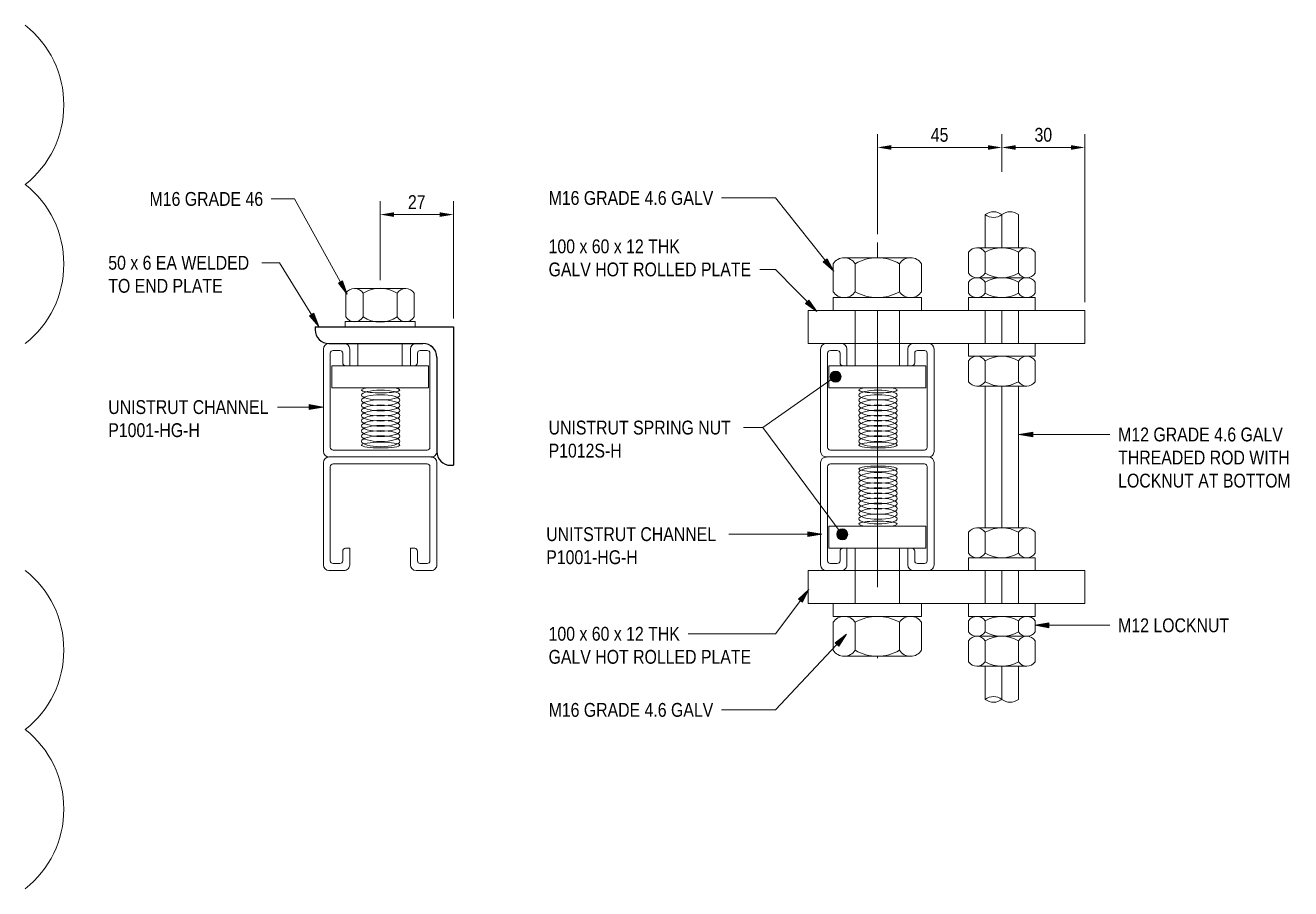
# Model space of a CAD drawing. Header units: metres. Extents: x 0.2 to 14.6, y -2.3 to 5.5.
# Drawn here: x 13.2396 to 13.6971, y 2.5015 to 2.8135 of the extents above; entities that cross this region are included whole.
import ezdxf

# ---------------------------------------------------------------- set-up
doc = ezdxf.new("R2010")
doc.units = ezdxf.units.M
doc.linetypes.add('JacobsCenter', pattern=[0.015000000000000001, 0.009000000000000003, -0.0015, 0.003, -0.0015])
doc.linetypes.add('JacobsDash', pattern=[0.0045000000000000005, 0.003, -0.0015])
doc.layers.get('Defpoints').update_dxf_attribs({"color": 41})
for name, color, linetype, lineweight in [('A-ANNO-DIMS', 7, 'Continuous', 9), ('A-DETL', 7, 'Continuous', 13), ('A-DETL-GENF', 7, 'Continuous', 9), ('G-ANNO-TEXT', 7, 'Continuous', 9)]:
    doc.layers.add(name, color=color, linetype=linetype, lineweight=lineweight)
doc.styles.add('Arial Narrow_1', font='ARIALN.TTF', dxfattribs={"height": 0.005})
doc.dimstyles.new('Dimension_Standard_T__mm__2', dxfattribs={"dimscale": 0.3048, "dimtxt": 0.005117154868091298, "dimasz": 0.01640419947506562, "dimexe": 0.01574803149606299, "dimexo": 0.00984251968503937, "dimgap": 0.006561679790026247, "dimtad": 1, "dimdec": 0, "dimlfac": 1000, "dimzin": 0, "dimdsep": 46, "dimtxsty": 'Arial Narrow_1', "dimsah": 1, "dimcen": 0.09, "dimaunit": 1, "dimadec": 4, "dimazin": 0, "dimtfac": 1, "dimtdec": 4, "dimtix": 1, "dimtmove": 0, "dimatfit": 3, "dimfxl": 1, "dimtvp": 1, "dimtolj": 1, "dimtzin": 0, "dimlwd": 18, "dimlwe": 18, "dimarcsym": 2})

# ---------------------------------------------------------------- blocks, each defined once
blk = doc.blocks.new('BoltNutElevation - Nut-8397138-DRG-2873253 - DETAIL A - UNISTRUT')
at = {"layer": 'A-DETL-GENF', "lineweight": 13}
for p, q in [((0.001610025125786752, 0.01200000000000001), (0.009189974874213377, 0.01200000000000001)), ((0.001607695154586882, 0.006000000000000024), (0.00919230484541338, 0.006000000000000024)), ((0.01080000000000013, 0.009000000000000018), (0.01080000000000013, -0.00899999999999998)), ((0.001607695154586851, -0.005999999999999974), (0.00919230484541341, -0.005999999999999974)), ((0.001610025125786777, -0.01199999999999999), (0.009189974874213356, -0.01199999999999999))]:
    blk.add_line(p, q, dxfattribs=at)
for centre, radius, start, end in [((0.0036, 0.009000000000000018), 0.003600000000000003, 123.5573097619207, 236.4426902380793), ((0.007200000000000132, 0.009000000000000018), 0.003600000000000003, 303.5573097619204, 56.44269023807929), ((0.01200000000000013, 1.030499850595513e-33), 0.01200000000000001, 150.0000000000007, 209.9999999999996), ((-0.00119999999999987, 1.172697749500278e-34), 0.01200000000000001, 329.9999999999996, 30.00000000000007), ((0.0036, -0.00899999999999998), 0.003600000000000003, 123.691197311965, 236.4426902380793), ((0.007200000000000132, -0.00899999999999998), 0.003600000000000003, 303.55730976192, 56.30880268802348)]:
    blk.add_arc(centre, radius, start, end, dxfattribs=at)
blk = doc.blocks.new('BoltThinNutElevation - ThinNut-8397140-DRG-2873253 - DETAIL A - UNISTRUT')
at = {"layer": 'A-DETL-GENF', "lineweight": 13}
for p, q in [((0.001610025125786752, 0.01200000000000001), (0.00558997487421338, 0.01200000000000001)), ((0.001607695154586882, 0.006000000000000024), (0.00559230484541338, 0.006000000000000024)), ((0.007200000000000132, 0.009000000000000018), (0.00720000000000013, -0.00899999999999998)), ((0.00160769515458685, -0.005999999999999974), (0.00559230484541341, -0.005999999999999974)), ((0.001610025125786776, -0.01199999999999999), (0.005589974874213354, -0.01199999999999999))]:
    blk.add_line(p, q, dxfattribs=at)
for centre, radius, start, end in [((0.0036, 0.009000000000000018), 0.003600000000000003, 123.5573097619207, 236.4426902380793), ((0.003600000000000131, 0.009000000000000018), 0.003600000000000003, 303.5573097619205, 56.44269023807929), ((0.01200000000000013, -5.880427490391871e-34), 0.01200000000000001, 150.0000000000007, 209.9999999999996), ((-0.00479999999999987, 2.11463554924161e-34), 0.01200000000000001, 329.9999999999996, 30.00000000000007), ((0.0036, -0.00899999999999998), 0.003600000000000003, 123.691197311965, 236.4426902380793), ((0.00360000000000013, -0.00899999999999998), 0.003600000000000003, 303.55730976192, 56.3088026880229)]:
    blk.add_arc(centre, radius, start, end, dxfattribs=at)
blk = doc.blocks.new('BoltWasherElevation - Washer-8397142-DRG-2873253 - DETAIL A - UNISTRUT')
at = {"layer": 'A-DETL-GENF', "lineweight": 13}
for p, q in [((0.004599999999999977, 0.01200000000000002), (0, 0.01200000000000002)), ((0, 0.01200000000000002), (0, -0.01199999999999997)), ((0.004599999999999977, -0.01199999999999997), (0.004599999999999977, 0.01200000000000002)), ((0, -0.01199999999999997), (0.004599999999999977, -0.01199999999999997))]:
    blk.add_line(p, q, dxfattribs=at)
blk = doc.blocks.new('BoltWasherElevation - Washer-8397144-DRG-2873253 - DETAIL A - UNISTRUT')
at = {"layer": 'A-DETL-GENF', "lineweight": 13}
for p, q in [((0.004599999999999977, 0.01199999999999997), (0, 0.01199999999999997)), ((0, 0.01199999999999997), (0, -0.01200000000000002)), ((0.004599999999999977, 0.009000000000000037), (0.004599999999999977, 0.01199999999999997)), ((0.004599999999999977, -0.01200000000000002), (0.004599999999999977, -0.00899999999999991)), ((0, -0.01200000000000002), (0.004599999999999977, -0.01200000000000002))]:
    blk.add_line(p, q, dxfattribs=at)
blk = doc.blocks.new('BoltNutElevation - Nut-V7-DRG-2873253 - DETAIL A - UNISTRUT')
at = {"layer": 'A-DETL-GENF', "lineweight": 13}
for p, q in [((0.001610025125786752, 0.01200000000000001), (0.009189974874213377, 0.01200000000000001)), ((0, 0.00899999999999986), (0, -0.00899999999999998)), ((0.001607695154586882, 0.006000000000000024), (0.00919230484541338, 0.006000000000000024)), ((0.01080000000000013, 0.009000000000000018), (0.01080000000000013, -0.00899999999999998)), ((0.001607695154586851, -0.005999999999999974), (0.00919230484541341, -0.005999999999999974)), ((0.001610025125786777, -0.01199999999999999), (0.009189974874213356, -0.01199999999999999))]:
    blk.add_line(p, q, dxfattribs=at)
for centre, radius, start, end in [((0.0036, 0.009000000000000018), 0.003600000000000003, 123.5573097619207, 236.4426902380793), ((0.007200000000000132, 0.009000000000000018), 0.003600000000000003, 303.5573097619204, 56.44269023807929), ((0.01200000000000013, 1.030499850595513e-33), 0.01200000000000001, 150.0000000000007, 209.9999999999996), ((-0.00119999999999987, 1.172697749500278e-34), 0.01200000000000001, 329.9999999999996, 30.00000000000007), ((0.0036, -0.00899999999999998), 0.003600000000000003, 123.691197311965, 236.4426902380793), ((0.007200000000000132, -0.00899999999999998), 0.003600000000000003, 303.55730976192, 56.30880268802348)]:
    blk.add_arc(centre, radius, start, end, dxfattribs=at)
blk = doc.blocks.new('BoltNutElevation - Nut-8397151-DRG-2873253 - DETAIL A - UNISTRUT')
at = {"layer": 'A-DETL-GENF', "lineweight": 13}
for p, q in [((0.001610025125786777, 0.01199999999999999), (0.009189974874213356, 0.01199999999999999)), ((0.001607695154586851, 0.005999999999999974), (0.00919230484541341, 0.005999999999999974)), ((0.01080000000000013, -0.009000000000000018), (0.01080000000000013, 0.00899999999999998)), ((0.001607695154586882, -0.006000000000000024), (0.00919230484541338, -0.006000000000000024)), ((0.001610025125786752, -0.01200000000000001), (0.009189974874213377, -0.01200000000000001))]:
    blk.add_line(p, q, dxfattribs=at)
for centre, radius, start, end in [((0.0036, 0.00899999999999998), 0.003600000000000003, 123.5573097619204, 236.3088026880347), ((0.007200000000000132, 0.00899999999999998), 0.003600000000000003, 303.6911973119762, 56.44269023807961), ((0.01200000000000013, -1.030499850595513e-33), 0.01200000000000001, 150.0000000000001, 209.9999999999989), ((-0.00119999999999987, -1.172697749500278e-34), 0.01200000000000001, 329.9999999999996, 30), ((0.0036, -0.009000000000000018), 0.003600000000000003, 123.5573097619204, 236.442690238079), ((0.007200000000000132, -0.009000000000000018), 0.003600000000000003, 303.5573097619204, 56.44269023807922)]:
    blk.add_arc(centre, radius, start, end, dxfattribs=at)
blk = doc.blocks.new('BoltThinNutElevation - ThinNut-8397152-DRG-2873253 - DETAIL A - UNISTRUT')
at = {"layer": 'A-DETL-GENF', "lineweight": 13}
for p, q in [((0.001610025125786776, 0.01199999999999999), (0.005589974874213354, 0.01199999999999999)), ((0.00160769515458685, 0.005999999999999974), (0.00559230484541341, 0.005999999999999974)), ((0.007200000000000132, -0.009000000000000018), (0.00720000000000013, 0.00899999999999998)), ((0.001607695154586882, -0.006000000000000024), (0.00559230484541338, -0.006000000000000024)), ((0.001610025125786752, -0.01200000000000001), (0.00558997487421338, -0.01200000000000001))]:
    blk.add_line(p, q, dxfattribs=at)
for centre, radius, start, end in [((0.0036, 0.00899999999999998), 0.003600000000000003, 123.5573097619204, 236.3088026880347), ((0.00360000000000013, 0.00899999999999998), 0.003600000000000003, 303.6911973119768, 56.44269023807964), ((0.01200000000000013, 5.880427490391871e-34), 0.01200000000000001, 150.0000000000001, 209.9999999999989), ((-0.00479999999999987, -2.11463554924161e-34), 0.01200000000000001, 329.9999999999996, 30), ((0.0036, -0.009000000000000018), 0.003600000000000003, 123.5573097619204, 236.442690238079), ((0.003600000000000131, -0.009000000000000018), 0.003600000000000003, 303.5573097619204, 56.44269023807919)]:
    blk.add_arc(centre, radius, start, end, dxfattribs=at)
blk = doc.blocks.new('BoltWasherElevation - Washer-V8-DRG-2873253 - DETAIL A - UNISTRUT')
at = {"layer": 'A-DETL-GENF', "lineweight": 13}
for p, q in [((0.004599999999999977, 0.01199999999999997), (0, 0.01199999999999997)), ((0, 0.01199999999999997), (0, -0.01200000000000002)), ((0.004599999999999977, -0.01200000000000002), (0.004599999999999977, 0.01199999999999997)), ((0, -0.01200000000000002), (0.004599999999999977, -0.01200000000000002))]:
    blk.add_line(p, q, dxfattribs=at)
blk = doc.blocks.new('BoltWasherElevation - Washer-V9-DRG-2873253 - DETAIL A - UNISTRUT')
at = {"layer": 'A-DETL-GENF', "lineweight": 13}
for p, q in [((0.004599999999999977, 0.01200000000000002), (0, 0.01200000000000002)), ((0, 0.01200000000000002), (0, -0.01199999999999997)), ((0.004599999999999977, 0.0090000000000001), (0.004599999999999977, 0.01200000000000002)), ((0.004599999999999977, -0.01199999999999997), (0.004599999999999977, -0.00899999999999972)), ((0, -0.01199999999999997), (0.004599999999999977, -0.01199999999999997))]:
    blk.add_line(p, q, dxfattribs=at)
blk = doc.blocks.new('BoltNutElevation - Nut-V10-DRG-2873253 - DETAIL A - UNISTRUT')
at = {"layer": 'A-DETL-GENF', "lineweight": 13}
for p, q in [((0.001610025125786777, 0.01199999999999999), (0.009189974874213356, 0.01199999999999999)), ((0, -0.00899999999999986), (0, 0.00899999999999998)), ((0.001607695154586851, 0.005999999999999974), (0.00919230484541341, 0.005999999999999974)), ((0.01080000000000013, -0.009000000000000018), (0.01080000000000013, 0.00899999999999998)), ((0.001607695154586882, -0.006000000000000024), (0.00919230484541338, -0.006000000000000024)), ((0.001610025125786752, -0.01200000000000001), (0.009189974874213377, -0.01200000000000001))]:
    blk.add_line(p, q, dxfattribs=at)
for centre, radius, start, end in [((0.0036, 0.00899999999999998), 0.003600000000000003, 123.5573097619204, 236.3088026880347), ((0.007200000000000132, 0.00899999999999998), 0.003600000000000003, 303.6911973119762, 56.44269023807961), ((0.01200000000000013, -1.030499850595513e-33), 0.01200000000000001, 150.0000000000001, 209.9999999999989), ((-0.00119999999999987, -1.172697749500278e-34), 0.01200000000000001, 329.9999999999996, 30), ((0.0036, -0.009000000000000018), 0.003600000000000003, 123.5573097619204, 236.442690238079), ((0.007200000000000132, -0.009000000000000018), 0.003600000000000003, 303.5573097619204, 56.44269023807922)]:
    blk.add_arc(centre, radius, start, end, dxfattribs=at)
blk = doc.blocks.new('CS_DET_Pile-Column_BreakLine - CS_Tubular BreakLine-8397154-DRG-2873253 - DETAIL A - UNISTRUT')
at = {"layer": 'A-DETL-GENF', "lineweight": 18}
for centre, radius, start, end in [((0.003000000000017439, 0.004161594201567509), 0.004980000000000212, 232.957329071313, 307.0426709284321), ((0.009000000000008867, -0.00378834919446439), 0.004980000000000211, 52.95732907168516, 127.0426709283148), ((0.009000000000008885, 0.004161594201573668), 0.004980000000000213, 232.9573290716848, 307.0426709283145)]:
    blk.add_arc(centre, radius, start, end, dxfattribs=at)
blk = doc.blocks.new('CS_DET_Pile-Column_BreakLine - CS_Tubular BreakLine-8397158-DRG-2873253 - DETAIL A - UNISTRUT')
at = {"layer": 'A-DETL-GENF', "lineweight": 18}
for centre, radius, start, end in [((0.003000000000017439, -0.004161594201567509), 0.004980000000000212, 52.95732907156755, 127.0426709286867), ((0.009000000000008885, -0.004161594201573668), 0.004980000000000213, 52.95732907168517, 127.0426709283148), ((0.009000000000008867, 0.00378834919446439), 0.004980000000000211, 232.9573290716848, 307.0426709283145)]:
    blk.add_arc(centre, radius, start, end, dxfattribs=at)
blk = doc.blocks.new('BoltNutElevation - Nut-8397165-DRG-2873253 - DETAIL A - UNISTRUT')
at = {"layer": 'A-DETL-GENF', "lineweight": 13}
for p, q in [((0.002146700167715703, 0.016), (0.01225329983228443, 0.016)), ((0.01440000000000013, -0.01200000000000002), (0.01440000000000013, 0.01199999999999998)), ((0.002143593539449097, 0.007999999999999974), (0.01225640646055116, 0.007999999999999974)), ((0.002143593539449126, -0.008000000000000024), (0.01225640646055113, -0.008000000000000024)), ((0.002146700167715682, -0.01600000000000002), (0.01225329983228445, -0.01600000000000002))]:
    blk.add_line(p, q, dxfattribs=at)
for centre, radius, start, end in [((0.0048, 0.01199999999999998), 0.004800000000000004, 123.5573097619204, 236.3422305135825), ((0.009600000000000131, 0.01199999999999998), 0.004800000000000004, 303.6577694864256, 56.44269023807966), ((0.01600000000000013, 2.968682648924976e-28), 0.01600000000000001, 150.0000000000001, 209.9999999999989), ((-0.00159999999999987, -1.250156823789836e-28), 0.01600000000000001, 329.9999999999996, 30), ((0.0048, -0.01200000000000002), 0.004800000000000005, 123.5573097619204, 236.442690238079), ((0.009600000000000131, -0.01200000000000002), 0.004800000000000003, 303.5573097619204, 56.44269023807922)]:
    blk.add_arc(centre, radius, start, end, dxfattribs=at)
blk = doc.blocks.new('BoltWasherElevation - Washer-8397167-DRG-2873253 - DETAIL A - UNISTRUT')
at = {"layer": 'A-DETL-GENF', "lineweight": 13}
for p, q in [((0.004599999999999977, 0.01599999999999998), (0, 0.01599999999999998)), ((0, 0.01599999999999998), (0, -0.01600000000000002)), ((0.004599999999999977, -0.01600000000000002), (0.004599999999999977, 0.01599999999999998)), ((0, -0.01600000000000002), (0.004599999999999977, -0.01600000000000002))]:
    blk.add_line(p, q, dxfattribs=at)
blk = doc.blocks.new('BoltNutElevation - Nut-8066475-DRG-2873253 - DETAIL A - UNISTRUT')
at = {"layer": 'A-DETL-GENF', "lineweight": 13}
for p, q in [((0.002146700167715682, 0.01600000000000002), (0.01225329983228445, 0.01600000000000002)), ((0.01440000000000013, 0.01200000000000002), (0.01440000000000013, -0.01199999999999998)), ((0.002143593539449126, 0.008000000000000024), (0.01225640646055113, 0.008000000000000024)), ((0.002143593539449097, -0.007999999999999974), (0.01225640646055116, -0.007999999999999974)), ((0.002146700167715703, -0.016), (0.01225329983228443, -0.016))]:
    blk.add_line(p, q, dxfattribs=at)
for centre, radius, start, end in [((0.0048, 0.01200000000000002), 0.004800000000000005, 123.5573097619207, 236.4426902380793), ((0.009600000000000131, 0.01200000000000002), 0.004800000000000003, 303.5573097619204, 56.44269023807927), ((0.01600000000000013, -2.968682648924976e-28), 0.01600000000000001, 150.0000000000007, 209.9999999999996), ((-0.00159999999999987, 1.250156823789836e-28), 0.01600000000000001, 329.9999999999996, 30.00000000000007), ((0.0048, -0.01199999999999998), 0.004800000000000004, 123.6577694864172, 236.4426902380793), ((0.009600000000000131, -0.01199999999999998), 0.004800000000000004, 303.55730976192, 56.34223051357405)]:
    blk.add_arc(centre, radius, start, end, dxfattribs=at)
blk = doc.blocks.new('BoltWasherElevation - Washer-8397170-DRG-2873253 - DETAIL A - UNISTRUT')
at = {"layer": 'A-DETL-GENF', "lineweight": 13}
for p, q in [((0.004599999999999977, 0.01600000000000002), (0, 0.01600000000000002)), ((0, 0.01600000000000002), (0, -0.01599999999999998)), ((0.004599999999999977, -0.01599999999999998), (0.004599999999999977, 0.01600000000000002)), ((0, -0.01599999999999998), (0.004599999999999977, -0.01599999999999998))]:
    blk.add_line(p, q, dxfattribs=at)
blk = doc.blocks.new('DIMBLOCK25-DRG-2873253 - SECTION 3 - UNISTRUT')
at = {"layer": 'A-ANNO-DIMS', "color": 0, "lineweight": 18, "transparency": 16777216}
for p, q in [((13.36787267846022, 2.721377612847634), (13.36787267846022, 2.749917166429737)), ((13.3943726784603, 2.707514519216478), (13.3943726784603, 2.749917166429737)), ((13.37287267846022, 2.745117166429737), (13.3893726784603, 2.745117166429737))]:
    blk.add_line(p, q, dxfattribs=at)
at = {"layer": 'A-ANNO-DIMS', "color": 0, "transparency": 16777216}
for points in [[(13.37287267846022, 2.74595049976307), (13.37287267846022, 2.744283833096403), (13.36787267846022, 2.745117166429737)], [(13.3893726784603, 2.74595049976307), (13.3893726784603, 2.744283833096403), (13.3943726784603, 2.745117166429737)]]:
    blk.add_solid(points, dxfattribs=at)
at = {"layer": 'Defpoints', "color": 0, "transparency": 16777216}
for p in [(13.3943726784603, 2.745117166429737), (13.36787267846022, 2.718377612847634), (13.3943726784603, 2.704514519216478)]:
    blk.add_point(p, dxfattribs=at)
at = {"layer": 'A-ANNO-DIMS', "color": 0, "lineweight": 18, "transparency": 16777216, "insert": (13.38112267846026, 2.749627398353338), "char_height": 0.005, "width": 0.007602630089735642, "attachment_point": 5, "style": 'Arial Narrow_1'}
blk.add_mtext('\\A1;27', dxfattribs=at)
blk = doc.blocks.new('DIMBLOCK26-DRG-2873253 - DETAIL A - UNISTRUT')
at = {"layer": 'A-ANNO-DIMS', "color": 0, "lineweight": 18, "transparency": 16777216}
for p, q in [((13.54763799257092, 2.738079047848913), (13.54763799257092, 2.774172307434347)), ((13.59263799257067, 2.760514519216478), (13.59263799257067, 2.774172307434347)), ((13.55263799257092, 2.769372307434347), (13.58763799257067, 2.769372307434347))]:
    blk.add_line(p, q, dxfattribs=at)
at = {"layer": 'A-ANNO-DIMS', "color": 0, "transparency": 16777216}
for points in [[(13.55263799257092, 2.77020564076768), (13.55263799257092, 2.768538974101013), (13.54763799257092, 2.769372307434347)], [(13.58763799257067, 2.77020564076768), (13.58763799257067, 2.768538974101013), (13.59263799257067, 2.769372307434347)]]:
    blk.add_solid(points, dxfattribs=at)
at = {"layer": 'Defpoints', "color": 0, "transparency": 16777216}
for p in [(13.59263799257067, 2.769372307434347), (13.59263799257067, 2.757514519216477), (13.54763799257092, 2.735079047848913)]:
    blk.add_point(p, dxfattribs=at)
at = {"layer": 'A-ANNO-DIMS', "color": 0, "lineweight": 18, "transparency": 16777216, "insert": (13.5701379925708, 2.773914940449353), "char_height": 0.005, "width": 0.007602630089735642, "attachment_point": 5, "style": 'Arial Narrow_1'}
blk.add_mtext('\\A1;45', dxfattribs=at)
blk = doc.blocks.new('DIMBLOCK27-DRG-2873253 - DETAIL A - UNISTRUT')
at = {"layer": 'A-ANNO-DIMS', "color": 0, "lineweight": 18, "transparency": 16777216}
for p, q in [((13.59263799257067, 2.760514519216478), (13.59263799257067, 2.774172307434347)), ((13.62263799257068, 2.713514519216478), (13.62263799257068, 2.774172307434347)), ((13.59763799257068, 2.769372307434347), (13.61763799257067, 2.769372307434347))]:
    blk.add_line(p, q, dxfattribs=at)
at = {"layer": 'A-ANNO-DIMS', "color": 0, "transparency": 16777216}
for points in [[(13.59763799257068, 2.77020564076768), (13.59763799257068, 2.768538974101013), (13.59263799257067, 2.769372307434347)], [(13.61763799257067, 2.77020564076768), (13.61763799257067, 2.768538974101013), (13.62263799257068, 2.769372307434347)]]:
    blk.add_solid(points, dxfattribs=at)
at = {"layer": 'Defpoints', "color": 0, "transparency": 16777216}
for p in [(13.62263799257068, 2.769372307434347), (13.59263799257067, 2.757514519216477), (13.62263799257068, 2.710514519216478)]:
    blk.add_point(p, dxfattribs=at)
at = {"layer": 'A-ANNO-DIMS', "color": 0, "lineweight": 18, "transparency": 16777216, "insert": (13.60763799257067, 2.773925172372955), "char_height": 0.005, "width": 0.007602630089735642, "attachment_point": 5, "style": 'Arial Narrow_1'}
blk.add_mtext('\\A1;30', dxfattribs=at)

msp = doc.modelspace()

# ---------------------------------------------------------------- hatches: boundary and pattern name
at = {"layer": 'G-ANNO-TEXT'}
for points in [[(13.53189536900431, 2.724658745865563), (13.52946789486412, 2.72911796658244), (13.52808914615892, 2.72801879761432)], [(13.35598211341481, 2.716385229579598), (13.35433577302037, 2.721188024954044), (13.35279240673252, 2.720335299374443)], [(13.52577909356785, 2.710049425285052), (13.52290406284694, 2.714234097130844), (13.52164620635041, 2.712998412119722)], [(13.34574075240683, 2.704716775952597), (13.34386121056353, 2.709433194356683), (13.34236145070767, 2.708505918352821)], [(13.34724988153893, 2.675550242522964), (13.34224988153893, 2.676431877426506), (13.34224988153893, 2.674668607619422)], [(13.59878972102239, 2.665651377675572), (13.60378972102239, 2.66476974277203), (13.60378972102239, 2.666533012579114)], [(13.52750371374721, 2.629631447355366), (13.52250371374721, 2.630513082258909), (13.52250371374721, 2.628749812451824)], [(13.52290950303175, 2.609602180865909), (13.51918512608109, 2.606151630702162), (13.52058989115575, 2.605085912400921)], [(13.60460876795318, 2.59669794560195), (13.60960876795318, 2.595816310698408), (13.60960876795318, 2.597579580505493)], [(13.53646697209563, 2.593439686349342), (13.53240037787997, 2.590399934453495), (13.53368527989853, 2.589192396787307)]]:
    msp.add_hatch(color=256, dxfattribs=at).paths.add_polyline_path(points)
h = msp.add_hatch(color=256, dxfattribs=at)
edge = h.paths.add_edge_path()
edge.add_arc((13.53251915792105, 2.686558546237371), 0.001999999999999919, 0, 360)
h = msp.add_hatch(color=256, dxfattribs=at)
edge = h.paths.add_edge_path()
edge.add_arc((13.53493493017705, 2.629535456592365), 0.002000000000000267, 0, 360)

# ---------------------------------------------------------------- linework, layer by layer
at = {"layer": 'A-DETL', "lineweight": 18}
for p, q in [((13.58663799257068, 2.745114519216478), (13.58663799257068, 2.733114519216478)), ((13.59863799257068, 2.745114519216478), (13.59863799257068, 2.733114519216478)), ((13.36787267846055, 2.718377612847649), (13.35860386542951, 2.718377612847758)), ((13.36787267846063, 2.718377612847634), (13.35860386542607, 2.718377612847743)), ((13.37712599180503, 2.718377612847539), (13.36787267846022, 2.718377612847648)), ((13.37712599180503, 2.718377612847525), (13.36787267846022, 2.718377612847634)), ((13.35553492733357, 2.716672647238791), (13.35553492733347, 2.708113322461187)), ((13.36170380289712, 2.716672647240439), (13.36170380289702, 2.708113322460259)), ((13.3740415540233, 2.716672647239549), (13.3740415540232, 2.70811332246)), ((13.38021042958685, 2.716672647239253), (13.38021042958675, 2.708113322459975)), ((13.52263799257068, 2.710514519216478), (13.52263799257068, 2.698514519216478)), ((13.53163799257092, 2.710514519216478), (13.52263799257068, 2.710514519216478)), ((13.58063799257067, 2.710514519216478), (13.56363799257092, 2.710514519216478)), ((13.58663799257067, 2.698514519216478), (13.58663799257067, 2.710514519216478)), ((13.59863799257067, 2.698514519216478), (13.59863799257067, 2.710514519216478)), ((13.62263799257068, 2.710514519216478), (13.60463799257067, 2.710514519216478)), ((13.62263799257068, 2.698514519216478), (13.62263799257068, 2.710514519216478)), ((13.38052267846055, 2.706494519216478), (13.35522267846055, 2.706494519216478)), ((13.35522267846055, 2.706494519216478), (13.35522267846055, 2.704514519216478)), ((13.35522267846055, 2.704514519216478), (13.38052267846055, 2.704514519216478)), ((13.36787267846027, 2.706494519216478), (13.35860386542787, 2.706494519216588)), ((13.37712599180547, 2.706494519216368), (13.3678726784605, 2.706494519216477)), ((13.38052267846055, 2.704514519216478), (13.38052267846055, 2.706494519216478)), ((13.52263799257068, 2.698514519216478), (13.58063799257067, 2.698514519216478)), ((13.60463799257067, 2.698514519216478), (13.62263799257068, 2.698514519216478)), ((13.58663799257067, 2.631914519216477), (13.58663799257067, 2.683114519216478)), ((13.59863799257067, 2.631914519216477), (13.59863799257067, 2.683114519216478)), ((13.52263799257068, 2.604514519216477), (13.52263799257068, 2.616514519216478)), ((13.52263799257068, 2.616514519216478), (13.58063799257067, 2.616514519216478)), ((13.58663799257067, 2.604514519216478), (13.58663799257067, 2.616514519216478)), ((13.59863799257067, 2.604514519216478), (13.59863799257067, 2.616514519216478)), ((13.60463799257067, 2.616514519216478), (13.62263799257068, 2.616514519216478)), ((13.62263799257068, 2.604514519216478), (13.62263799257068, 2.616514519216478)), ((13.53163799257092, 2.604514519216477), (13.52263799257068, 2.604514519216477)), ((13.58063799257067, 2.604514519216478), (13.56363799257092, 2.604514519216477)), ((13.62263799257068, 2.604514519216478), (13.60463799257067, 2.604514519216478)), ((13.58663799257068, 2.569914519216477), (13.58663799257068, 2.581914519216478)), ((13.59863799257068, 2.569914519216477), (13.59863799257068, 2.581914519216478))]:
    msp.add_line(p, q, dxfattribs=at)
at = {"layer": 'A-DETL', "linetype": 'JacobsCenter'}
for p, q in [((13.59263799257067, 2.733114519216478), (13.59263799257067, 2.745114519216495)), ((13.54763799257092, 2.735079047848913), (13.54763799257092, 2.729514519216478)), ((13.54763799257092, 2.710514519216478), (13.54763799257092, 2.604514519216477)), ((13.59263799257067, 2.698514519216478), (13.59263799257067, 2.710514519216478)), ((13.59263799257067, 2.631914519216477), (13.59263799257067, 2.683114519216478)), ((13.59263799257067, 2.604514519216477), (13.59263799257067, 2.616514519216477)), ((13.54763799257092, 2.585514519216477), (13.54763799257092, 2.58482262485351)), ((13.59263799257067, 2.569914519216461), (13.59263799257067, 2.581914519216477))]:
    msp.add_line(p, q, dxfattribs=at)
at = {"layer": 'A-DETL', "linetype": 'JacobsDash'}
for p, q in [((13.53963799257068, 2.690514519216478), (13.53963799257068, 2.710514519216478)), ((13.55563799257067, 2.690514519216478), (13.55563799257067, 2.710514519216478)), ((13.3598726784603, 2.690514519216478), (13.3598726784603, 2.698514519216478)), ((13.3758726784603, 2.690514519216478), (13.3758726784603, 2.698514519216478)), ((13.53963799257068, 2.624514519216478), (13.53963799257068, 2.604514519216477)), ((13.55563799257067, 2.624514519216478), (13.55563799257067, 2.604514519216477))]:
    msp.add_line(p, q, dxfattribs=at)
at = {"layer": 'A-DETL', "color": 7, "lineweight": 9, "true_color": 0xffffff}
for p, q in [((13.3943726784603, 2.704514519216478), (13.3443726784603, 2.704514519216478)), ((13.3443726784603, 2.704514519216478), (13.3443726784603, 2.703514519216478)), ((13.3943726784603, 2.654514519216478), (13.3943726784603, 2.704514519216478)), ((13.3493726784603, 2.698514519216478), (13.3833726784603, 2.698514519216478)), ((13.3883726784603, 2.693514519216478), (13.3883726784603, 2.659514519216478)), ((13.3933726784603, 2.654514519216478), (13.3943726784603, 2.654514519216478))]:
    msp.add_line(p, q, dxfattribs=at)
at = {"layer": 'A-DETL', "lineweight": 25}
for p, q in [((13.3443726784603, 2.704514519216478), (13.3943726784603, 2.704514519216478)), ((13.3443726784603, 2.704514519216478), (13.3443726784603, 2.703514519216478)), ((13.3943726784603, 2.704514519216478), (13.3943726784603, 2.654514519216478)), ((13.3493726784603, 2.698514519216478), (13.3833726784603, 2.698514519216478)), ((13.3883726784603, 2.693514519216478), (13.3883726784603, 2.659514519216478)), ((13.3933726784603, 2.654514519216478), (13.3943726784603, 2.654514519216478))]:
    msp.add_line(p, q, dxfattribs=at)
at = {"layer": 'A-DETL'}
for p, q in [((13.3473726784603, 2.659514519216478), (13.3473726784603, 2.696514519216477)), ((13.3498726784603, 2.661014519216478), (13.3498726784603, 2.695014519216478)), ((13.3508726784603, 2.696014519216478), (13.3533726784603, 2.696014519216478)), ((13.3543726784603, 2.691514519216478), (13.3543726784603, 2.695014519216478)), ((13.3568726784603, 2.690514519216478), (13.3568726784603, 2.696514519216477)), ((13.3788726784603, 2.690514519216478), (13.3788726784603, 2.696514519216477)), ((13.3813726784603, 2.691514519216478), (13.3813726784603, 2.695014519216478)), ((13.3848726784603, 2.696014519216478), (13.3823726784603, 2.696014519216478)), ((13.3858726784603, 2.661014519216478), (13.3858726784603, 2.695014519216478)), ((13.52713799257068, 2.659514519216478), (13.52713799257068, 2.696514519216477)), ((13.52913799257067, 2.698514519216478), (13.53463799257067, 2.698514519216478)), ((13.52963799257068, 2.661014519216478), (13.52963799257068, 2.695014519216478)), ((13.53063799257068, 2.696014519216478), (13.53313799257067, 2.696014519216478)), ((13.53413799257067, 2.691514519216478), (13.53413799257067, 2.695014519216478)), ((13.53663799257068, 2.690514519216478), (13.53663799257068, 2.696514519216477)), ((13.55863799257068, 2.690514519216478), (13.55863799257068, 2.696514519216477)), ((13.56613799257067, 2.698514519216478), (13.56063799257067, 2.698514519216478)), ((13.56113799257067, 2.691514519216478), (13.56113799257067, 2.695014519216478)), ((13.56463799257068, 2.696014519216478), (13.56213799257067, 2.696014519216478)), ((13.56563799257068, 2.661014519216478), (13.56563799257068, 2.695014519216478)), ((13.56813799257067, 2.659514519216478), (13.56813799257067, 2.696514519216477)), ((13.3503726784603, 2.690514519216478), (13.3853726784603, 2.690514519216478)), ((13.3503726784603, 2.682514519216478), (13.3503726784603, 2.690514519216478)), ((13.3553726784603, 2.690514519216478), (13.3568726784603, 2.690514519216478)), ((13.3788726784603, 2.690514519216478), (13.3803726784603, 2.690514519216478)), ((13.3853726784603, 2.682514519216478), (13.3853726784603, 2.690514519216478)), ((13.53013799257067, 2.690514519216478), (13.56513799257067, 2.690514519216478)), ((13.53013799257067, 2.682514519216478), (13.53013799257067, 2.690514519216478)), ((13.53513799257068, 2.690514519216478), (13.53663799257068, 2.690514519216478)), ((13.55863799257068, 2.690514519216478), (13.56013799257068, 2.690514519216478)), ((13.56513799257067, 2.682514519216478), (13.56513799257067, 2.690514519216478)), ((13.3853726784603, 2.682514519216478), (13.3503726784603, 2.682514519216478)), ((13.56513799257067, 2.682514519216478), (13.53013799257067, 2.682514519216478)), ((13.3508726784603, 2.660014519216478), (13.3848726784603, 2.660014519216478)), ((13.53063799257068, 2.660014519216478), (13.56463799257068, 2.660014519216478)), ((13.3473726784603, 2.655514519216478), (13.3473726784603, 2.618514519216478)), ((13.3493726784603, 2.657514519216478), (13.3863726784603, 2.657514519216478)), ((13.3493726784603, 2.657514519216478), (13.3863726784603, 2.657514519216478)), ((13.3498726784603, 2.654014519216478), (13.3498726784603, 2.620014519216478)), ((13.3508726784603, 2.655014519216478), (13.3848726784603, 2.655014519216478)), ((13.3858726784603, 2.654014519216478), (13.3858726784603, 2.620014519216478)), ((13.3883726784603, 2.655514519216478), (13.3883726784603, 2.618514519216478)), ((13.52713799257068, 2.655514519216478), (13.52713799257068, 2.618514519216478)), ((13.52913799257067, 2.657514519216478), (13.56613799257067, 2.657514519216478)), ((13.52913799257067, 2.657514519216478), (13.56613799257067, 2.657514519216478)), ((13.52963799257068, 2.654014519216478), (13.52963799257068, 2.620014519216478)), ((13.53063799257068, 2.655014519216478), (13.56463799257068, 2.655014519216478)), ((13.56563799257068, 2.654014519216478), (13.56563799257068, 2.620014519216478)), ((13.56813799257067, 2.655514519216478), (13.56813799257067, 2.618514519216478)), ((13.53013799257067, 2.632514519216477), (13.53013799257067, 2.624514519216478)), ((13.56513799257067, 2.632514519216477), (13.53013799257067, 2.632514519216477)), ((13.56513799257067, 2.632514519216477), (13.56513799257067, 2.624514519216478)), ((13.3543726784603, 2.623514519216478), (13.3543726784603, 2.620014519216478)), ((13.3553726784603, 2.624514519216478), (13.3568726784603, 2.624514519216478)), ((13.3568726784603, 2.624514519216478), (13.3568726784603, 2.618514519216478)), ((13.3788726784603, 2.624514519216478), (13.3788726784603, 2.618514519216478)), ((13.3788726784603, 2.624514519216478), (13.3803726784603, 2.624514519216478)), ((13.3813726784603, 2.623514519216478), (13.3813726784603, 2.620014519216478)), ((13.53013799257067, 2.624514519216478), (13.56513799257067, 2.624514519216478)), ((13.53413799257067, 2.623514519216478), (13.53413799257067, 2.620014519216478)), ((13.53513799257068, 2.624514519216478), (13.53663799257068, 2.624514519216478)), ((13.53663799257068, 2.624514519216478), (13.53663799257068, 2.618514519216478)), ((13.55863799257068, 2.624514519216478), (13.55863799257068, 2.618514519216478)), ((13.55863799257068, 2.624514519216478), (13.56013799257068, 2.624514519216478)), ((13.56113799257067, 2.623514519216478), (13.56113799257067, 2.620014519216478)), ((13.3508726784603, 2.619014519216478), (13.3533726784603, 2.619014519216478)), ((13.3848726784603, 2.619014519216478), (13.3823726784603, 2.619014519216478)), ((13.53063799257068, 2.619014519216478), (13.53313799257067, 2.619014519216478)), ((13.56463799257068, 2.619014519216478), (13.56213799257067, 2.619014519216478)), ((13.3493726784603, 2.616514519216478), (13.3548726784603, 2.616514519216478)), ((13.3863726784603, 2.616514519216478), (13.3808726784603, 2.616514519216478)), ((13.52913799257067, 2.616514519216478), (13.53463799257067, 2.616514519216478)), ((13.56613799257067, 2.616514519216478), (13.56063799257067, 2.616514519216478))]:
    msp.add_line(p, q, dxfattribs=at)
at = {"layer": 'A-DETL', "color": 143, "lineweight": 18, "true_color": 0x78aac8}
for centre, start, end in [((13.21687641779623, 2.784764519216477), 308.3317197341312, 51.66828026586894), ((13.21687641779623, 2.727264519216478), 308.3317197341307, 51.66828026586894), ((13.21687641779623, 2.587764519216478), 308.3317197341311, 51.66828026586899), ((13.21687641779623, 2.530264519216478), 308.3317197341307, 51.66828026586894)]:
    msp.add_arc(centre, 0.03665067017802039, start, end, dxfattribs=at)
at = {"layer": 'A-DETL', "lineweight": 18}
for centre, radius, start, end in [((13.35861936511586, 2.714735186321678), 0.003642459503985065, 32.13460215870138, 147.8653978608587), ((13.35861936511586, 2.714735186321678), 0.003642459503984861, 32.13460215597578, 147.8653978608594), ((13.36787267846058, 2.707097337825835), 0.01139041597514367, 57.20841521159113, 122.7915847891326), ((13.37712599180498, 2.714735115868339), 0.003642496979201677, 32.13554058837391, 147.8644593991804), ((13.35861936511586, 2.710050783378139), 0.003642459503984158, 212.134602136158, 327.8653978410499), ((13.35861936511586, 2.710050783378139), 0.003642459503984158, 212.134602136158, 327.8653978410499), ((13.36787267846088, 2.717688631873768), 0.01139041597514459, 237.2084152089903, 302.7915847865352), ((13.37712599180498, 2.710050853831048), 0.003642496979200978, 212.1355406005958, 327.8644594086533)]:
    msp.add_arc(centre, radius, start, end, dxfattribs=at)
at = {"layer": 'A-DETL', "color": 7, "lineweight": 9, "true_color": 0xffffff}
for centre, radius, start, end in [((13.3493726784603, 2.703514519216477), 0.005000000000001058, 179.9999999999873, 270.0000000000073), ((13.3833726784603, 2.693514519216478), 0.004999999999999541, 359.999999999992, 90.00000000000253), ((13.3933726784603, 2.659514519216478), 0.004999999999998913, 179.9999999999975, 270.0000000000175)]:
    msp.add_arc(centre, radius, start, end, dxfattribs=at)
at = {"layer": 'A-DETL', "lineweight": 25}
for centre, radius, start, end in [((13.3493726784603, 2.703514519216478), 0.005000000000000782, 180, 269.9999999999996), ((13.3833726784603, 2.693514519216478), 0.004999999999999005, 0, 90), ((13.3933726784603, 2.659514519216478), 0.005000000000000782, 180, 269.9999999999996)]:
    msp.add_arc(centre, radius, start, end, dxfattribs=at)
at = {"layer": 'A-DETL'}
for centre, radius, start, end in [((13.3493726784603, 2.696514519216477), 0.002000000000000668, 90, 180), ((13.3508726784603, 2.695014519216478), 0.0009999999999994458, 90, 180), ((13.3533726784603, 2.695014519216478), 0.0009999999999994458, 0, 90), ((13.3548726784603, 2.696514519216477), 0.001999999999998892, 0, 90), ((13.3808726784603, 2.696514519216477), 0.001999999999998892, 90, 180), ((13.3823726784603, 2.695014519216478), 0.0009999999999994458, 90, 180), ((13.3848726784603, 2.695014519216478), 0.0009999999999994458, 0, 90), ((13.52913799257067, 2.696514519216477), 0.001999999999998892, 90, 180), ((13.53063799257068, 2.695014519216478), 0.0009999999999994458, 90, 180), ((13.53313799257067, 2.695014519216478), 0.0009999999999994458, 0, 90), ((13.53463799257067, 2.696514519216477), 0.002000000000000668, 0, 90), ((13.56063799257067, 2.696514519216477), 0.001999999999998892, 90, 180), ((13.56213799257067, 2.695014519216478), 0.0009999999999994458, 90, 180), ((13.56463799257068, 2.695014519216478), 0.0009999999999994458, 0, 90), ((13.56613799257067, 2.696514519216477), 0.002000000000000668, 0, 90), ((13.3553726784603, 2.691514519216478), 0.0009999999999994458, 180, 269.9999999999996), ((13.3803726784603, 2.691514519216478), 0.0009999999999994458, 269.9999999999996, 0), ((13.53513799257068, 2.691514519216478), 0.001000000000001222, 180, 269.9999999999996), ((13.56013799257068, 2.691514519216478), 0.0009999999999994458, 269.9999999999996, 0), ((13.3493726784603, 2.659514519216478), 0.002000000000000668, 180, 269.9999999999996), ((13.3508726784603, 2.661014519216478), 0.0009999999999994458, 180, 269.9999999999996), ((13.3848726784603, 2.661014519216478), 0.0009999999999994458, 269.9999999999996, 0), ((13.3863726784603, 2.659514519216478), 0.001999999999998892, 269.9999999999996, 0), ((13.52913799257067, 2.659514519216478), 0.001999999999998892, 180, 269.9999999999996), ((13.53063799257068, 2.661014519216478), 0.0009999999999994458, 180, 269.9999999999996), ((13.56463799257068, 2.661014519216478), 0.0009999999999994458, 269.9999999999996, 0), ((13.56613799257067, 2.659514519216478), 0.002000000000000668, 269.9999999999996, 0), ((13.3493726784603, 2.655514519216478), 0.002000000000000668, 90, 180), ((13.3508726784603, 2.654014519216478), 0.0009999999999994458, 90, 180), ((13.3848726784603, 2.654014519216478), 0.0009999999999994458, 0, 90), ((13.3863726784603, 2.655514519216478), 0.001999999999998892, 0, 90), ((13.52913799257067, 2.655514519216478), 0.001999999999998892, 90, 180), ((13.53063799257068, 2.654014519216478), 0.0009999999999994458, 90, 180), ((13.56463799257068, 2.654014519216478), 0.0009999999999994458, 0, 90), ((13.56613799257067, 2.655514519216478), 0.002000000000000668, 0, 90), ((13.3553726784603, 2.623514519216478), 0.0009999999999994458, 90, 180), ((13.3803726784603, 2.623514519216478), 0.0009999999999994458, 0, 90), ((13.53513799257068, 2.623514519216478), 0.001000000000001222, 90, 180), ((13.56013799257068, 2.623514519216478), 0.0009999999999994458, 0, 90), ((13.3493726784603, 2.618514519216478), 0.002000000000000668, 180, 269.9999999999996), ((13.3508726784603, 2.620014519216478), 0.0009999999999994458, 180, 269.9999999999996), ((13.3533726784603, 2.620014519216478), 0.0009999999999994458, 269.9999999999996, 0), ((13.3548726784603, 2.618514519216478), 0.001999999999998892, 269.9999999999996, 0), ((13.3808726784603, 2.618514519216478), 0.001999999999998892, 180, 269.9999999999996), ((13.3823726784603, 2.620014519216478), 0.0009999999999994458, 180, 269.9999999999996), ((13.3848726784603, 2.620014519216478), 0.0009999999999994458, 269.9999999999996, 0), ((13.3863726784603, 2.618514519216478), 0.001999999999998892, 269.9999999999996, 0), ((13.52913799257067, 2.618514519216478), 0.001999999999998892, 180, 269.9999999999996), ((13.53063799257068, 2.620014519216478), 0.0009999999999994458, 180, 269.9999999999996), ((13.53313799257067, 2.620014519216478), 0.0009999999999994458, 269.9999999999996, 0), ((13.53463799257067, 2.618514519216478), 0.002000000000000668, 269.9999999999996, 0), ((13.56063799257067, 2.618514519216478), 0.001999999999998892, 180, 269.9999999999996), ((13.56213799257067, 2.620014519216478), 0.0009999999999994458, 180, 269.9999999999996), ((13.56463799257068, 2.620014519216478), 0.0009999999999994458, 269.9999999999996, 0), ((13.56613799257067, 2.618514519216478), 0.002000000000000668, 269.9999999999996, 0)]:
    msp.add_arc(centre, radius, start, end, dxfattribs=at)
for centre, major_axis, ratio, start_param, end_param in [((13.36810497434044, 2.681747130015561), (0.006941998613148246, 0), 0.1555588327072847, 2.351215812240439, 7.073562148528758), ((13.54787028845081, 2.681747130015561), (0.006941998613152021, 0), 0.1555588327072002, 2.351215812240349, 7.073562148529212), ((13.54787028845081, 2.633281908417394), (0.006941998613152021, 0), 0.1555588327072002, 5.492808465829954, 10.21515480211882)]:
    msp.add_ellipse(centre, major_axis=major_axis, ratio=ratio, start_param=start_param, end_param=end_param, dxfattribs=at)
for centre, major_axis, ratio in [((13.36810497434044, 2.679892891599322), (0.006941998613150702, 0), 0.2533113546738043), ((13.54787028845081, 2.679892891599322), (0.006941998613148925, 0), 0.2533113546738692), ((13.36810497434044, 2.678038653183083), (0.006941998613150702, 0), 0.2852013525910201), ((13.36810497434044, 2.676184414766844), (0.006941998613150702, 0), 0.2852013525909561), ((13.36810497434044, 2.674330176350605), (0.006941998613150702, 0), 0.2852013525909561), ((13.54787028845081, 2.678038653183083), (0.006941998613148925, 0), 0.285201352591093), ((13.54787028845081, 2.676184414766844), (0.006941998613148925, 0), 0.2852013525910291), ((13.54787028845081, 2.674330176350605), (0.006941998613148925, 0), 0.2852013525910291), ((13.36810497434044, 2.672475937934365), (0.006941998613150702, 0), 0.2852013525909561), ((13.36810497434044, 2.670621699518126), (0.006941998613150702, 0), 0.2852013525909561), ((13.54787028845081, 2.672475937934365), (0.006941998613148925, 0), 0.2852013525910291), ((13.54787028845081, 2.670621699518126), (0.006941998613148925, 0), 0.2852013525910291), ((13.36810497434044, 2.668767461101887), (0.006941998613150702, 0), 0.2852013525909561), ((13.36810497434044, 2.666913222685648), (0.006941998613150702, 0), 0.2852013525909561), ((13.36810497434044, 2.665058984269409), (0.006941998613150702, 0), 0.2852013525909561), ((13.54787028845081, 2.668767461101887), (0.006941998613148925, 0), 0.2852013525910291), ((13.54787028845081, 2.666913222685648), (0.006941998613148925, 0), 0.2852013525910291), ((13.54787028845081, 2.665058984269409), (0.006941998613148925, 0), 0.2852013525910291), ((13.36810497434044, 2.663204745853169), (0.006941998613150702, 0), 0.2852013525909561), ((13.36810497434044, 2.66181925743693), (0.006941998613150702, 0), 0.1474342300376786), ((13.54787028845081, 2.663204745853169), (0.006941998613148925, 0), 0.2852013525910291), ((13.54787028845081, 2.66181925743693), (0.006941998613148925, 0), 0.1474342300377163), ((13.54787028845081, 2.653209780996026), (0.006941998613148925, 0), 0.1474342300377803), ((13.54787028845081, 2.651824292579786), (0.006941998613148925, 0), 0.2852013525910291), ((13.54787028845081, 2.649970054163547), (0.006941998613148925, 0), 0.285201352591093), ((13.54787028845081, 2.648115815747308), (0.006941998613148925, 0), 0.2852013525910291), ((13.54787028845081, 2.646261577331069), (0.006941998613148925, 0), 0.2852013525910291), ((13.54787028845081, 2.644407338914829), (0.006941998613148925, 0), 0.2852013525910291), ((13.54787028845081, 2.64255310049859), (0.006941998613148925, 0), 0.2852013525910291), ((13.54787028845081, 2.640698862082351), (0.006941998613148925, 0), 0.2852013525910291), ((13.54787028845081, 2.638844623666112), (0.006941998613148925, 0), 0.2852013525910291), ((13.54787028845081, 2.636990385249873), (0.006941998613148925, 0), 0.2852013525910291), ((13.54787028845081, 2.635136146833633), (0.006941998613148925, 0), 0.2533113546738052)]:
    msp.add_ellipse(centre, major_axis=major_axis, ratio=ratio, dxfattribs=at)
at = {"layer": 'G-ANNO-TEXT'}
for p, q in [((13.32866064050408, 2.750774447321292), (13.32853105717075, 2.750774447321292)), ((13.33698172066183, 2.750774447321292), (13.32866064050408, 2.750774447321292)), ((13.35598211341481, 2.716385229579598), (13.33698172066183, 2.750774447321292)), ((13.49144763415642, 2.751124409431025), (13.49131888415642, 2.751124409431025)), ((13.51079635654313, 2.751124409431025), (13.49144763415642, 2.751124409431025)), ((13.53189536900431, 2.724658745865563), (13.51079635654313, 2.751124409431025)), ((13.32517460857043, 2.727709234283228), (13.32512375150328, 2.727709234283228)), ((13.33152490658555, 2.727709234283228), (13.32517460857043, 2.727709234283228)), ((13.34574075240683, 2.704716775952597), (13.33152490658555, 2.727709234283228)), ((13.52946789486412, 2.72911796658244), (13.52808914615892, 2.72801879761432)), ((13.52808914615892, 2.72801879761432), (13.53189536900431, 2.724658745865563)), ((13.53189536900431, 2.724658745865563), (13.52946789486412, 2.72911796658244)), ((13.50534763415642, 2.725300992579888), (13.50520950915642, 2.725300992579888)), ((13.51079635654313, 2.725300992579888), (13.50534763415642, 2.725300992579888)), ((13.52577909356785, 2.710049425285052), (13.51079635654313, 2.725300992579888)), ((13.35433577302037, 2.721188024954044), (13.35279240673252, 2.720335299374443)), ((13.35279240673252, 2.720335299374443), (13.35598211341481, 2.716385229579598)), ((13.35598211341481, 2.716385229579598), (13.35433577302037, 2.721188024954044)), ((13.52290406284694, 2.714234097130844), (13.52164620635041, 2.712998412119722)), ((13.52164620635041, 2.712998412119722), (13.52577909356785, 2.710049425285052)), ((13.52577909356785, 2.710049425285052), (13.52290406284694, 2.714234097130844)), ((13.34386121056353, 2.709433194356683), (13.34236145070767, 2.708505918352821)), ((13.34236145070767, 2.708505918352821), (13.34574075240683, 2.704716775952597)), ((13.34574075240683, 2.704716775952597), (13.34386121056353, 2.709433194356683)), ((13.53251915792105, 2.686558546237371), (13.50621273415551, 2.668150771135727)), ((13.34724988153893, 2.675550242522964), (13.34224988153893, 2.676431877426506)), ((13.34224988153893, 2.676431877426506), (13.34224988153893, 2.674668607619422)), ((13.33083614571366, 2.675550242522963), (13.33081229316995, 2.675550242522963)), ((13.34724988153893, 2.675550242522964), (13.33083614571366, 2.675550242522963)), ((13.34224988153893, 2.674668607619422), (13.34724988153893, 2.675550242522964)), ((13.5007640117688, 2.668150771135727), (13.49925638415642, 2.668150771135727)), ((13.50621273415551, 2.668150771135727), (13.5007640117688, 2.668150771135727)), ((13.50621273415551, 2.668150771135727), (13.5007640117688, 2.668150771135727)), ((13.53493493017705, 2.629535456592365), (13.50621273415551, 2.668150771135727)), ((13.60378972102239, 2.666533012579114), (13.59878972102239, 2.665651377675572)), ((13.59878972102239, 2.665651377675572), (13.60378972102239, 2.66476974277203)), ((13.59878972102239, 2.665651377675572), (13.63169689616602, 2.665651377675572)), ((13.60378972102239, 2.66476974277203), (13.60378972102239, 2.666533012579114)), ((13.52750371374721, 2.629631447355366), (13.52250371374721, 2.630513082258909)), ((13.52250371374721, 2.630513082258909), (13.52250371374721, 2.628749812451824)), ((13.50534763415642, 2.629631447355366), (13.49390389522143, 2.629631447355366)), ((13.52750371374721, 2.629631447355366), (13.50534763415642, 2.629631447355366)), ((13.52250371374721, 2.628749812451824), (13.52750371374721, 2.629631447355366)), ((13.52290950303175, 2.609602180865909), (13.51079635654313, 2.593635367579888)), ((13.52290950303175, 2.609602180865909), (13.51918512608109, 2.606151630702162)), ((13.52058989115575, 2.605085912400921), (13.52290950303175, 2.609602180865909)), ((13.51918512608109, 2.606151630702162), (13.52058989115575, 2.605085912400921)), ((13.60960876795318, 2.597579580505493), (13.60460876795318, 2.59669794560195)), ((13.60460876795318, 2.59669794560195), (13.60960876795318, 2.595816310698408)), ((13.60460876795318, 2.59669794560195), (13.63169689616602, 2.59669794560195)), ((13.60960876795318, 2.595816310698408), (13.60960876795318, 2.597579580505493)), ((13.50534763415642, 2.593635367579888), (13.47928034248976, 2.593635367579888)), ((13.51079635654313, 2.593635367579888), (13.50534763415642, 2.593635367579888)), ((13.53646697209563, 2.593439686349342), (13.51079635654313, 2.566124409431024)), ((13.53646697209563, 2.593439686349342), (13.53240037787997, 2.590399934453495)), ((13.53240037787997, 2.590399934453495), (13.53368527989853, 2.589192396787307)), ((13.53368527989853, 2.589192396787307), (13.53646697209563, 2.593439686349342)), ((13.49144763415642, 2.566124409431024), (13.49131888415642, 2.566124409431024)), ((13.51079635654313, 2.566124409431024), (13.49144763415642, 2.566124409431024))]:
    msp.add_line(p, q, dxfattribs=at)
for centre, radius in [((13.53251915792105, 2.686558546237371), 0.001999999999999919), ((13.53493493017705, 2.629535456592365), 0.002000000000000267)]:
    msp.add_circle(centre, radius, dxfattribs=at)

# ---------------------------------------------------------------- block references
at = {"layer": 'A-DETL-GENF'}
for name, p, rotation in [('CS_DET_Pile-Column_BreakLine - CS_Tubular BreakLine-8397154-DRG-2873253 - DETAIL A - UNISTRUT', (13.59863799257068, 2.745301141720046), 180), ('BoltNutElevation - Nut-8397138-DRG-2873253 - DETAIL A - UNISTRUT', (13.59263799257067, 2.722314519216478), 90), ('BoltNutElevation - Nut-8066475-DRG-2873253 - DETAIL A - UNISTRUT', (13.54763799257065, 2.715114519216478), 90.00000000000074), ('BoltThinNutElevation - ThinNut-8397140-DRG-2873253 - DETAIL A - UNISTRUT', (13.59263799257067, 2.715114519216478), 90), ('BoltWasherElevation - Washer-8397170-DRG-2873253 - DETAIL A - UNISTRUT', (13.54763799257092, 2.710514519216478), 90.00000000000074), ('BoltWasherElevation - Washer-8397142-DRG-2873253 - DETAIL A - UNISTRUT', (13.59263799257067, 2.710514519216478), 90), ('BoltWasherElevation - Washer-8397144-DRG-2873253 - DETAIL A - UNISTRUT', (13.59263799257067, 2.698514519216478), 269.9999999999995), ('BoltNutElevation - Nut-V7-DRG-2873253 - DETAIL A - UNISTRUT', (13.59263799257067, 2.683114519216478), 90), ('BoltNutElevation - Nut-V10-DRG-2873253 - DETAIL A - UNISTRUT', (13.59263799257067, 2.631914519216477), 269.9999999999993), ('BoltWasherElevation - Washer-V9-DRG-2873253 - DETAIL A - UNISTRUT', (13.59263799257067, 2.616514519216477), 89.9999999999998), ('BoltWasherElevation - Washer-8397167-DRG-2873253 - DETAIL A - UNISTRUT', (13.54763799257092, 2.604514519216477), 269.9999999999993), ('BoltWasherElevation - Washer-V8-DRG-2873253 - DETAIL A - UNISTRUT', (13.59263799257067, 2.604514519216477), 269.9999999999993), ('BoltNutElevation - Nut-8397165-DRG-2873253 - DETAIL A - UNISTRUT', (13.54763799257065, 2.599914519216477), 269.9999999999993), ('BoltThinNutElevation - ThinNut-8397152-DRG-2873253 - DETAIL A - UNISTRUT', (13.59263799257067, 2.599914519216477), 269.9999999999993), ('BoltNutElevation - Nut-8397151-DRG-2873253 - DETAIL A - UNISTRUT', (13.59263799257067, 2.592714519216477), 269.9999999999993), ('CS_DET_Pile-Column_BreakLine - CS_Tubular BreakLine-8397158-DRG-2873253 - DETAIL A - UNISTRUT', (13.59863799257068, 2.56972789671291), 180)]:
    msp.add_blockref(name, p, dxfattribs=dict(at, rotation=rotation))

# ---------------------------------------------------------------- texts
at = {"layer": 'G-ANNO-TEXT', "char_height": 0.005, "attachment_point": 1, "style": 'Arial Narrow_1', "bg_fill": 3, "box_fill_scale": 1, "bg_fill_color": 256, "bg_fill_transparency": 0}
for s, insert in [('M16 GRADE 46', (13.28452064050408, 2.753274447321292)), ('M16 GRADE 4.6 GALV', (13.42878763415642, 2.753624409431025)), ('100 x 60 x 12 THK', (13.42878763415642, 2.736135367579888)), ('50 x 6 EA WELDED ', (13.26960395983662, 2.730209234283228)), ('GALV HOT ROLLED PLATE', (13.42878763415642, 2.727800992579888)), ('TO END PLATE', (13.26960395983662, 2.721874859283228)), ('P1001-HG-H', (13.26960395983662, 2.669715867522964)), ('UNISTRUT SPRING NUT ', (13.42878763415642, 2.670650771135728)), ('M12 GRADE 4.6 GALV', (13.63469689616602, 2.668151377675573)), ('P1012S-H', (13.42878763415642, 2.662316396135728)), ('THREADED ROD WITH', (13.63469689616602, 2.659817002675573)), ('LOCKNUT AT BOTTOM', (13.63469689616602, 2.651482627675573)), ('UNITSTRUT CHANNEL ', (13.42793306188809, 2.632131447355366)), ('P1001-HG-H', (13.42793306188809, 2.623797072355366)), ('M12 LOCKNUT', (13.63469689616602, 2.59919794560195)), ('100 x 60 x 12 THK', (13.42878763415642, 2.596135367579888)), ('GALV HOT ROLLED PLATE', (13.42878763415642, 2.587800992579888)), ('M16 GRADE 4.6 GALV', (13.42878763415642, 2.568624409431024))]:
    msp.add_mtext(s, dxfattribs=dict(at, insert=insert))

# ---------------------------------------------------------------- dimensions: what is measured, and where the dimension line sits
at = {"layer": 'A-ANNO-DIMS', "lineweight": 18}
for base, p1, p2, override, picture, middle in [((13.59263799257067, 2.769372307434347), (13.54763799257092, 2.735079047848913), (13.59263799257067, 2.757514519216477), {"dimpost": '<>', "dimfxl": 0.0502827045360785}, 'DIMBLOCK26-DRG-2873253 - DETAIL A - UNISTRUT', (13.5701379925708, 2.773914940449353)), ((13.62263799257068, 2.769372307434347), (13.59263799257067, 2.757514519216477), (13.62263799257068, 2.710514519216478), {"dimpost": '<>', "dimfxl": 0.05575840743780296}, 'DIMBLOCK27-DRG-2873253 - DETAIL A - UNISTRUT', (13.60763799257067, 2.773925172372955)), ((13.3943726784603, 2.745117166429737), (13.36787267846022, 2.718377612847634), (13.3943726784603, 2.704514519216478), {"dimpost": '<>', "dimfxl": 0.02990711228170721}, 'DIMBLOCK25-DRG-2873253 - SECTION 3 - UNISTRUT', (13.38112267846026, 2.749627398353338))]:
    dim = msp.add_linear_dim(base=base, p1=p1, p2=p2, dimstyle='Dimension_Standard_T__mm__2', override=override, dxfattribs=at)
    dim.commit()
    dim.dimension.update_dxf_attribs({"geometry": picture, "text_midpoint": middle})

# ---------------------------------------------------------------- next in the draw order: texts
at = {"layer": 'G-ANNO-TEXT', "insert": (13.26960395983662, 2.678050242522964), "char_height": 0.005, "attachment_point": 1, "style": 'Arial Narrow_1', "bg_fill": 3, "box_fill_scale": 1, "bg_fill_color": 256, "bg_fill_transparency": 0}
msp.add_mtext('UNISTRUT CHANNEL ', dxfattribs=at)

doc.saveas('drawing.dxf')
